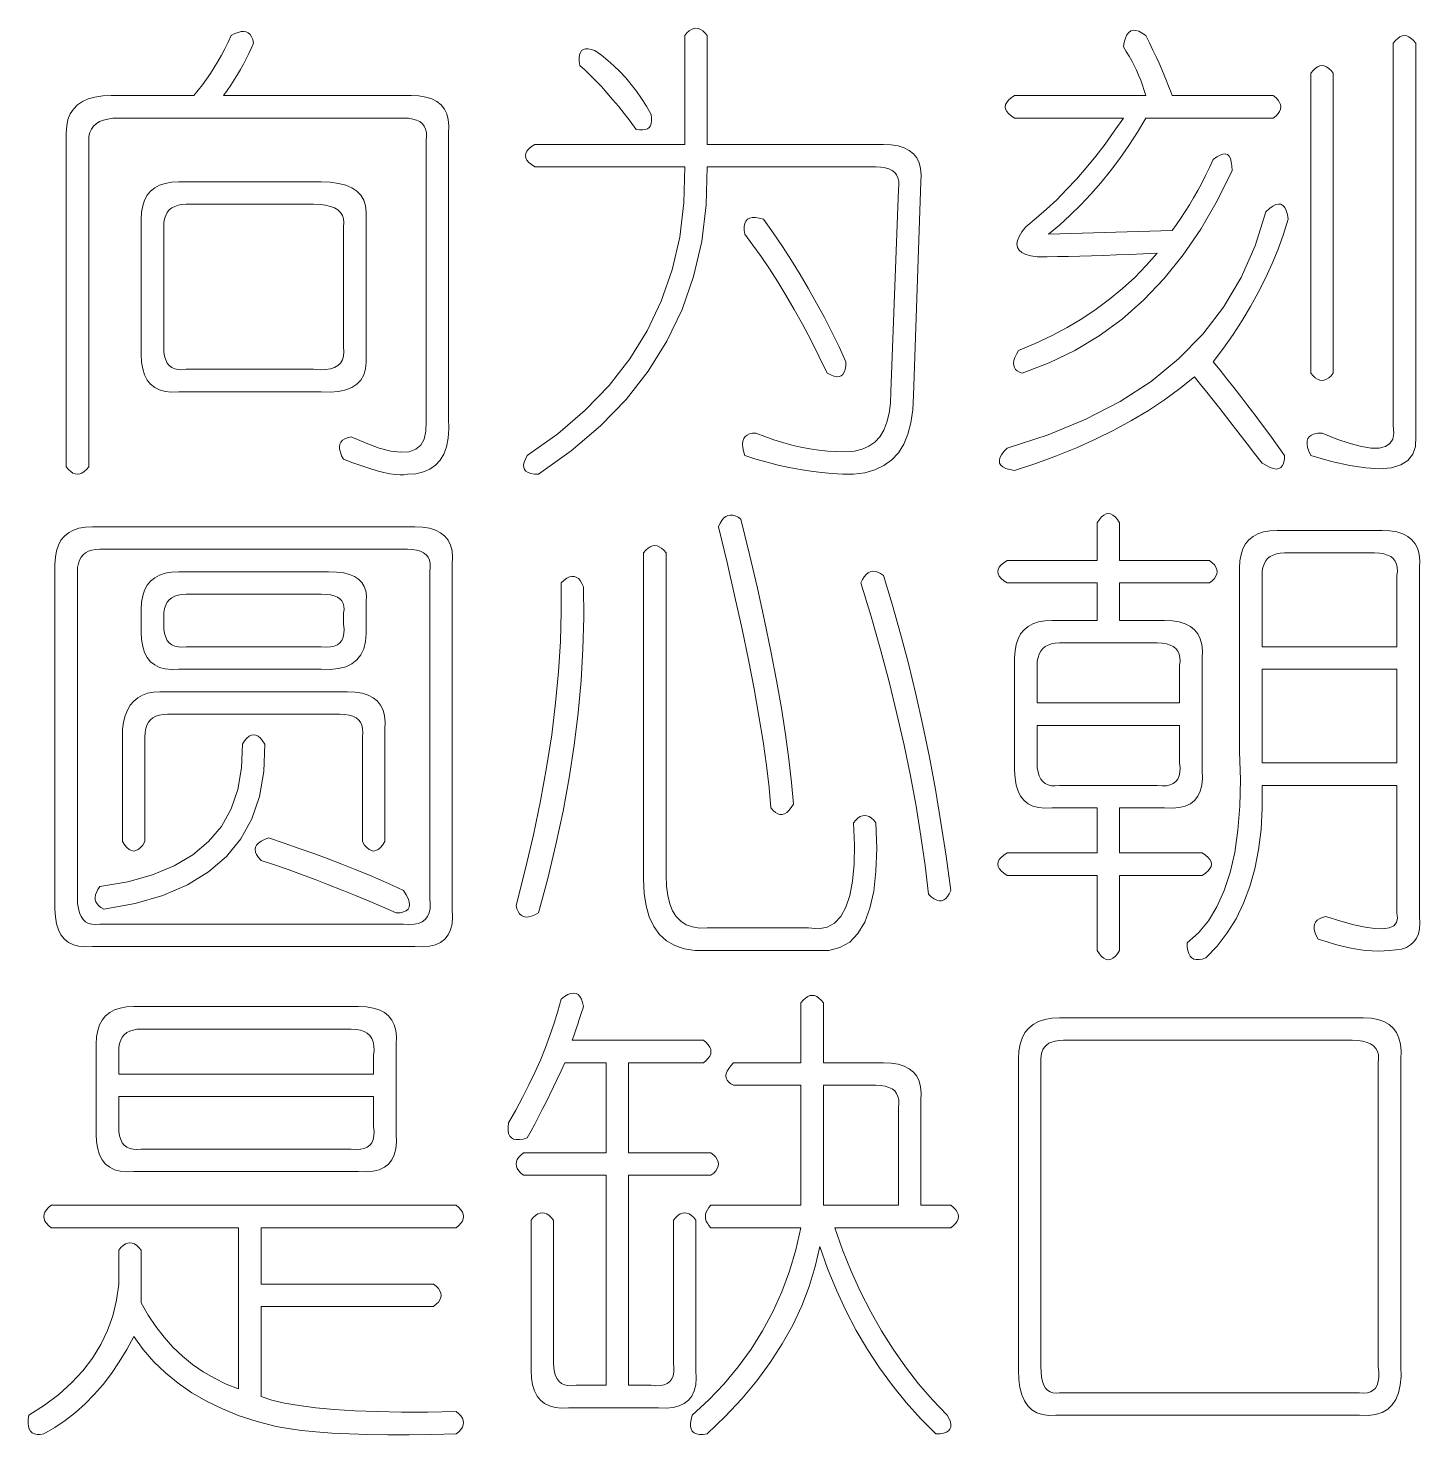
# Model space of a CAD drawing. Extents: x 0 to 297, y 0 to 210.
# Drawn here: x 83.69 to 98.55, y 35.39 to 50.4 of the extents above; entities that cross this region are included whole.
import ezdxf

# ---------------------------------------------------------------- set-up
doc = ezdxf.new("R2010")
doc.units = 0

msp = doc.modelspace()

# ---------------------------------------------------------------- linework, layer by layer
at = {"color": 255, "lineweight": 13}
for points in [[(85.861, 50.322), (85.899, 50.343), (85.935, 50.357), (85.967, 50.365), (85.995, 50.367), (86.021, 50.362), (86.043, 50.351), (86.063, 50.333), (86.079, 50.309), (86.091, 50.279), (86.101, 50.242), (86.076, 50.186), (86.05, 50.13), (86.022, 50.074), (85.992, 50.018), (85.961, 49.962), (85.928, 49.906), (85.894, 49.85), (85.858, 49.794), (85.82, 49.738), (85.781, 49.682), (87.781, 49.682), (87.864, 49.678), (87.938, 49.666), (88.002, 49.646), (88.056, 49.618), (88.101, 49.582), (88.136, 49.538), (88.162, 49.486), (88.178, 49.426), (88.184, 49.358), (88.181, 49.282), (88.181, 46.242), (88.184, 46.128), (88.176, 46.026), (88.158, 45.936), (88.13, 45.858), (88.091, 45.792), (88.042, 45.738), (87.982, 45.696), (87.912, 45.666), (87.832, 45.648), (87.741, 45.642), (87.705, 45.636), (87.663, 45.636), (87.613, 45.64), (87.555, 45.648), (87.491, 45.662), (87.419, 45.68), (87.341, 45.704), (87.255, 45.732), (87.161, 45.764), (87.061, 45.802), (87.04, 45.84), (87.026, 45.876), (87.018, 45.908), (87.016, 45.936), (87.021, 45.962), (87.032, 45.984), (87.05, 46.004), (87.074, 46.02), (87.104, 46.032), (87.141, 46.042), (87.3, 45.972), (87.442, 45.92), (87.566, 45.888), (87.672, 45.876), (87.761, 45.882), (87.832, 45.908), (87.886, 45.952), (87.922, 46.016), (87.94, 46.1), (87.941, 46.202), (87.941, 49.202), (87.946, 49.248), (87.944, 49.288), (87.936, 49.324), (87.922, 49.356), (87.901, 49.382), (87.874, 49.404), (87.84, 49.42), (87.8, 49.432), (87.754, 49.44), (87.701, 49.442), (84.661, 49.442), (84.6, 49.44), (84.546, 49.432), (84.498, 49.42), (84.456, 49.404), (84.421, 49.382), (84.392, 49.356), (84.37, 49.324), (84.354, 49.288), (84.344, 49.248), (84.341, 49.202), (84.341, 45.722), (84.317, 45.693), (84.293, 45.671), (84.269, 45.655), (84.245, 45.645), (84.221, 45.642), (84.197, 45.645), (84.173, 45.655), (84.149, 45.671), (84.125, 45.693), (84.101, 45.722), (84.101, 49.282), (84.106, 49.358), (84.12, 49.426), (84.144, 49.486), (84.178, 49.538), (84.221, 49.582), (84.274, 49.618), (84.336, 49.646), (84.408, 49.666), (84.49, 49.678), (84.581, 49.682), (85.461, 49.682), (85.508, 49.739), (85.554, 49.797), (85.598, 49.857), (85.64, 49.919), (85.681, 49.982), (85.72, 50.047), (85.758, 50.113), (85.794, 50.181), (85.828, 50.251)], [(90.701, 50.322), (90.725, 50.351), (90.749, 50.373), (90.773, 50.389), (90.797, 50.399), (90.821, 50.402), (90.845, 50.399), (90.869, 50.389), (90.893, 50.373), (90.917, 50.351), (90.941, 50.322), (90.941, 49.162), (92.821, 49.162), (92.904, 49.158), (92.978, 49.146), (93.042, 49.126), (93.096, 49.098), (93.141, 49.062), (93.176, 49.018), (93.202, 48.966), (93.218, 48.906), (93.224, 48.838), (93.221, 48.762), (93.141, 46.482), (93.135, 46.33), (93.115, 46.192), (93.083, 46.07), (93.039, 45.964), (92.981, 45.872), (92.911, 45.796), (92.827, 45.734), (92.731, 45.688), (92.623, 45.658), (92.501, 45.642), (92.389, 45.644), (92.275, 45.65), (92.161, 45.66), (92.047, 45.674), (91.931, 45.692), (91.815, 45.714), (91.697, 45.74), (91.579, 45.77), (91.461, 45.804), (91.341, 45.842), (91.328, 45.888), (91.32, 45.928), (91.318, 45.964), (91.322, 45.996), (91.331, 46.022), (91.346, 46.044), (91.366, 46.06), (91.392, 46.072), (91.424, 46.08), (91.461, 46.082), (91.557, 46.044), (91.653, 46.01), (91.749, 45.98), (91.845, 45.954), (91.941, 45.932), (92.037, 45.914), (92.133, 45.9), (92.229, 45.89), (92.325, 45.884), (92.421, 45.882), (92.512, 45.888), (92.594, 45.908), (92.666, 45.94), (92.728, 45.984), (92.781, 46.042), (92.824, 46.112), (92.858, 46.196), (92.882, 46.292), (92.896, 46.4), (92.901, 46.522), (92.981, 48.682), (92.986, 48.728), (92.984, 48.768), (92.976, 48.804), (92.962, 48.836), (92.941, 48.862), (92.914, 48.884), (92.88, 48.9), (92.84, 48.912), (92.794, 48.92), (92.741, 48.922), (90.941, 48.922), (90.93, 48.515), (90.882, 48.125), (90.796, 47.753), (90.672, 47.399), (90.511, 47.062), (90.312, 46.743), (90.076, 46.441), (89.802, 46.157), (89.49, 45.891), (89.141, 45.642), (89.097, 45.644), (89.059, 45.65), (89.029, 45.66), (89.007, 45.674), (88.991, 45.692), (88.983, 45.714), (88.981, 45.74), (88.987, 45.77), (89.001, 45.804), (89.021, 45.842), (89.347, 46.074), (89.639, 46.324), (89.895, 46.59), (90.115, 46.872), (90.301, 47.172), (90.451, 47.488), (90.567, 47.822), (90.647, 48.172), (90.691, 48.538), (90.701, 48.922), (89.101, 48.922), (89.065, 48.946), (89.037, 48.97), (89.017, 48.994), (89.005, 49.018), (89.001, 49.042), (89.005, 49.066), (89.017, 49.09), (89.037, 49.114), (89.065, 49.138), (89.101, 49.162), (90.701, 49.162)], [(95.381, 50.202), (95.391, 50.254), (95.403, 50.296), (95.419, 50.33), (95.439, 50.356), (95.461, 50.372), (95.487, 50.38), (95.515, 50.378), (95.547, 50.368), (95.583, 50.35), (95.621, 50.322), (95.66, 50.244), (95.696, 50.168), (95.73, 50.096), (95.762, 50.028), (95.791, 49.962), (95.818, 49.9), (95.842, 49.84), (95.864, 49.784), (95.884, 49.732), (95.901, 49.682), (96.981, 49.682), (97.01, 49.658), (97.032, 49.634), (97.048, 49.61), (97.058, 49.586), (97.061, 49.562), (97.058, 49.538), (97.048, 49.514), (97.032, 49.49), (97.01, 49.466), (96.981, 49.442), (95.621, 49.442), (95.531, 49.293), (95.439, 49.149), (95.343, 49.011), (95.243, 48.879), (95.141, 48.752), (95.035, 48.631), (94.927, 48.515), (94.815, 48.405), (94.699, 48.301), (94.581, 48.202), (95.901, 48.242), (95.949, 48.307), (95.995, 48.375), (96.041, 48.445), (96.087, 48.517), (96.131, 48.592), (96.175, 48.669), (96.217, 48.749), (96.259, 48.831), (96.301, 48.915), (96.341, 49.002), (96.379, 49.03), (96.413, 49.048), (96.443, 49.058), (96.469, 49.06), (96.491, 49.052), (96.509, 49.036), (96.523, 49.01), (96.533, 48.976), (96.539, 48.934), (96.541, 48.882), (96.382, 48.558), (96.208, 48.258), (96.02, 47.982), (95.818, 47.73), (95.601, 47.502), (95.37, 47.298), (95.124, 47.118), (94.864, 46.962), (94.59, 46.83), (94.301, 46.722), (94.272, 46.732), (94.248, 46.744), (94.23, 46.76), (94.218, 46.78), (94.211, 46.802), (94.21, 46.828), (94.214, 46.856), (94.224, 46.888), (94.24, 46.924), (94.261, 46.962), (94.441, 47.037), (94.615, 47.119), (94.781, 47.207), (94.939, 47.301), (95.091, 47.402), (95.235, 47.509), (95.373, 47.623), (95.503, 47.743), (95.625, 47.869), (95.741, 48.002), (95.591, 47.994), (95.447, 47.988), (95.307, 47.982), (95.171, 47.976), (95.041, 47.972), (94.915, 47.968), (94.795, 47.966), (94.679, 47.964), (94.567, 47.962), (94.461, 47.962), (94.395, 47.972), (94.341, 47.988), (94.299, 48.008), (94.269, 48.032), (94.251, 48.062), (94.245, 48.096), (94.251, 48.136), (94.269, 48.18), (94.299, 48.228), (94.341, 48.282), (94.452, 48.373), (94.562, 48.469), (94.67, 48.571), (94.776, 48.679), (94.881, 48.792), (94.984, 48.911), (95.086, 49.035), (95.186, 49.165), (95.284, 49.301), (95.381, 49.442), (94.221, 49.442), (94.185, 49.466), (94.157, 49.49), (94.137, 49.514), (94.125, 49.538), (94.121, 49.562), (94.125, 49.586), (94.137, 49.61), (94.157, 49.634), (94.185, 49.658), (94.221, 49.682), (95.621, 49.682), (95.604, 49.738), (95.586, 49.792), (95.566, 49.846), (95.544, 49.9), (95.521, 49.952), (95.496, 50.004), (95.47, 50.054), (95.442, 50.104), (95.412, 50.154)], [(98.501, 50.242), (98.501, 46.042), (98.497, 45.939), (98.469, 45.855), (98.417, 45.789), (98.341, 45.741), (98.241, 45.712), (98.117, 45.701), (97.969, 45.709), (97.797, 45.735), (97.601, 45.779), (97.381, 45.842), (97.361, 45.888), (97.347, 45.928), (97.341, 45.964), (97.343, 45.996), (97.351, 46.022), (97.367, 46.044), (97.389, 46.06), (97.419, 46.072), (97.457, 46.08), (97.501, 46.082), (97.66, 46.018), (97.8, 45.97), (97.922, 45.938), (98.026, 45.922), (98.111, 45.922), (98.178, 45.938), (98.226, 45.97), (98.256, 46.018), (98.268, 46.082), (98.261, 46.162), (98.261, 50.242), (98.285, 50.271), (98.309, 50.293), (98.333, 50.309), (98.357, 50.319), (98.381, 50.322), (98.405, 50.319), (98.429, 50.309), (98.453, 50.293), (98.477, 50.271)], [(89.741, 50.162), (89.812, 50.112), (89.88, 50.058), (89.946, 50), (90.01, 49.938), (90.071, 49.872), (90.13, 49.802), (90.186, 49.728), (90.24, 49.65), (90.292, 49.568), (90.341, 49.482), (90.347, 49.444), (90.347, 49.412), (90.343, 49.384), (90.335, 49.36), (90.321, 49.342), (90.303, 49.328), (90.279, 49.32), (90.251, 49.316), (90.219, 49.316), (90.181, 49.322), (90.117, 49.408), (90.055, 49.49), (89.993, 49.568), (89.931, 49.642), (89.871, 49.712), (89.811, 49.778), (89.753, 49.84), (89.695, 49.898), (89.637, 49.952), (89.581, 50.002), (89.575, 50.047), (89.575, 50.085), (89.579, 50.117), (89.587, 50.143), (89.601, 50.162), (89.619, 50.175), (89.643, 50.181), (89.671, 50.181), (89.703, 50.175)], [(97.381, 49.922), (97.405, 49.951), (97.429, 49.973), (97.453, 49.989), (97.477, 49.999), (97.501, 50.002), (97.525, 49.999), (97.549, 49.989), (97.573, 49.973), (97.597, 49.951), (97.621, 49.922), (97.621, 46.722), (97.597, 46.693), (97.573, 46.671), (97.549, 46.655), (97.525, 46.645), (97.501, 46.642), (97.477, 46.645), (97.453, 46.655), (97.429, 46.671), (97.405, 46.693), (97.381, 46.722)], [(85.301, 48.762), (86.821, 48.762), (86.919, 48.758), (87.007, 48.746), (87.083, 48.726), (87.147, 48.698), (87.201, 48.662), (87.243, 48.618), (87.275, 48.566), (87.295, 48.506), (87.303, 48.438), (87.301, 48.362), (87.301, 46.922), (87.303, 46.839), (87.295, 46.765), (87.275, 46.701), (87.243, 46.647), (87.201, 46.602), (87.147, 46.567), (87.083, 46.541), (87.007, 46.525), (86.919, 46.519), (86.821, 46.522), (85.301, 46.522), (85.225, 46.519), (85.157, 46.525), (85.097, 46.541), (85.045, 46.567), (85.001, 46.602), (84.965, 46.647), (84.937, 46.701), (84.917, 46.765), (84.905, 46.839), (84.901, 46.922), (84.901, 48.362), (84.905, 48.438), (84.917, 48.506), (84.937, 48.566), (84.965, 48.618), (85.001, 48.662), (85.045, 48.698), (85.097, 48.726), (85.157, 48.746), (85.225, 48.758)], [(86.741, 48.522), (85.381, 48.522), (85.335, 48.52), (85.295, 48.512), (85.259, 48.5), (85.227, 48.484), (85.201, 48.462), (85.179, 48.436), (85.163, 48.404), (85.151, 48.368), (85.143, 48.328), (85.141, 48.282), (85.141, 47.002), (85.143, 46.949), (85.151, 46.903), (85.163, 46.863), (85.179, 46.829), (85.201, 46.802), (85.227, 46.781), (85.259, 46.767), (85.295, 46.759), (85.335, 46.757), (85.381, 46.762), (86.741, 46.762), (86.809, 46.757), (86.869, 46.759), (86.921, 46.767), (86.965, 46.781), (87.001, 46.802), (87.029, 46.829), (87.049, 46.863), (87.061, 46.903), (87.065, 46.949), (87.061, 47.002), (87.061, 48.282), (87.065, 48.328), (87.061, 48.368), (87.049, 48.404), (87.029, 48.436), (87.001, 48.462), (86.965, 48.484), (86.921, 48.5), (86.869, 48.512), (86.809, 48.52)], [(96.901, 48.442), (96.939, 48.477), (96.975, 48.503), (97.007, 48.519), (97.035, 48.525), (97.061, 48.522), (97.083, 48.509), (97.103, 48.487), (97.119, 48.455), (97.131, 48.413), (97.141, 48.362), (97.09, 48.203), (97.032, 48.045), (96.968, 47.889), (96.898, 47.735), (96.821, 47.582), (96.738, 47.431), (96.648, 47.281), (96.552, 47.133), (96.45, 46.987), (96.341, 46.842), (96.413, 46.753), (96.487, 46.661), (96.561, 46.567), (96.635, 46.471), (96.711, 46.372), (96.787, 46.271), (96.865, 46.167), (96.943, 46.061), (97.021, 45.953), (97.101, 45.842), (97.099, 45.798), (97.091, 45.762), (97.079, 45.734), (97.063, 45.714), (97.041, 45.702), (97.015, 45.698), (96.983, 45.702), (96.947, 45.714), (96.907, 45.734), (96.861, 45.762), (96.782, 45.865), (96.704, 45.965), (96.628, 46.063), (96.554, 46.159), (96.481, 46.252), (96.41, 46.343), (96.34, 46.431), (96.272, 46.517), (96.206, 46.601), (96.141, 46.682), (95.985, 46.557), (95.821, 46.437), (95.649, 46.323), (95.469, 46.215), (95.281, 46.112), (95.085, 46.015), (94.881, 45.923), (94.669, 45.837), (94.449, 45.757), (94.221, 45.682), (94.17, 45.692), (94.128, 45.704), (94.096, 45.72), (94.074, 45.74), (94.061, 45.762), (94.058, 45.788), (94.064, 45.816), (94.08, 45.848), (94.106, 45.884), (94.141, 45.922), (94.579, 46.062), (94.981, 46.228), (95.347, 46.418), (95.677, 46.632), (95.971, 46.872), (96.229, 47.136), (96.451, 47.426), (96.637, 47.74), (96.787, 48.078)], [(91.541, 48.362), (91.643, 48.217), (91.743, 48.071), (91.839, 47.923), (91.931, 47.773), (92.021, 47.622), (92.107, 47.469), (92.191, 47.315), (92.271, 47.159), (92.347, 47.001), (92.421, 46.842), (92.419, 46.798), (92.413, 46.76), (92.403, 46.73), (92.389, 46.708), (92.371, 46.692), (92.349, 46.684), (92.323, 46.682), (92.293, 46.688), (92.259, 46.702), (92.221, 46.722), (92.133, 46.902), (92.045, 47.076), (91.957, 47.242), (91.869, 47.4), (91.781, 47.552), (91.693, 47.696), (91.605, 47.834), (91.517, 47.964), (91.429, 48.086), (91.341, 48.202), (91.336, 48.247), (91.336, 48.285), (91.342, 48.317), (91.354, 48.343), (91.371, 48.362), (91.394, 48.375), (91.422, 48.381), (91.456, 48.381), (91.496, 48.375)], [(91.301, 45.162), (91.393, 44.786), (91.477, 44.426), (91.553, 44.082), (91.621, 43.754), (91.681, 43.442), (91.733, 43.146), (91.777, 42.866), (91.813, 42.602), (91.841, 42.354), (91.861, 42.122), (91.837, 42.086), (91.813, 42.056), (91.789, 42.034), (91.765, 42.02), (91.741, 42.012), (91.717, 42.012), (91.693, 42.018), (91.669, 42.032), (91.645, 42.054), (91.621, 42.082), (91.601, 42.299), (91.573, 42.535), (91.537, 42.789), (91.493, 43.061), (91.441, 43.352), (91.381, 43.661), (91.313, 43.989), (91.237, 44.335), (91.153, 44.699), (91.061, 45.082), (91.078, 45.119), (91.096, 45.149), (91.116, 45.173), (91.138, 45.191), (91.161, 45.202), (91.186, 45.207), (91.212, 45.205), (91.24, 45.197), (91.27, 45.183)], [(94.221, 43.682), (94.225, 43.758), (94.237, 43.826), (94.257, 43.886), (94.285, 43.938), (94.321, 43.982), (94.365, 44.018), (94.417, 44.046), (94.477, 44.066), (94.545, 44.078), (94.621, 44.082), (95.101, 44.082), (95.101, 44.482), (94.141, 44.482), (94.105, 44.506), (94.077, 44.53), (94.057, 44.554), (94.045, 44.578), (94.041, 44.602), (94.045, 44.626), (94.057, 44.65), (94.077, 44.674), (94.105, 44.698), (94.141, 44.722), (95.101, 44.722), (95.101, 45.122), (95.125, 45.158), (95.149, 45.186), (95.173, 45.206), (95.197, 45.218), (95.221, 45.222), (95.245, 45.218), (95.269, 45.206), (95.293, 45.186), (95.317, 45.158), (95.341, 45.122), (95.341, 44.722), (96.301, 44.722), (96.33, 44.698), (96.352, 44.674), (96.368, 44.65), (96.378, 44.626), (96.381, 44.602), (96.378, 44.578), (96.368, 44.554), (96.352, 44.53), (96.33, 44.506), (96.301, 44.482), (95.341, 44.482), (95.341, 44.082), (95.821, 44.082), (95.904, 44.078), (95.978, 44.066), (96.042, 44.046), (96.096, 44.018), (96.141, 43.982), (96.176, 43.938), (96.202, 43.886), (96.218, 43.826), (96.224, 43.758), (96.221, 43.682), (96.221, 42.482), (96.224, 42.399), (96.218, 42.325), (96.202, 42.261), (96.176, 42.207), (96.141, 42.162), (96.096, 42.127), (96.042, 42.101), (95.978, 42.085), (95.904, 42.079), (95.821, 42.082), (95.341, 42.082), (95.341, 41.602), (96.221, 41.602), (96.257, 41.578), (96.285, 41.554), (96.305, 41.53), (96.317, 41.506), (96.321, 41.482), (96.317, 41.458), (96.305, 41.434), (96.285, 41.41), (96.257, 41.386), (96.221, 41.362), (95.341, 41.362), (95.341, 40.562), (95.317, 40.526), (95.293, 40.498), (95.269, 40.478), (95.245, 40.466), (95.221, 40.462), (95.197, 40.466), (95.173, 40.478), (95.149, 40.498), (95.125, 40.526), (95.101, 40.562), (95.101, 41.362), (94.141, 41.362), (94.105, 41.386), (94.077, 41.41), (94.057, 41.434), (94.045, 41.458), (94.041, 41.482), (94.045, 41.506), (94.057, 41.53), (94.077, 41.554), (94.105, 41.578), (94.141, 41.602), (95.101, 41.602), (95.101, 42.082), (94.621, 42.082), (94.545, 42.079), (94.477, 42.085), (94.417, 42.101), (94.365, 42.127), (94.321, 42.162), (94.285, 42.207), (94.257, 42.261), (94.237, 42.325), (94.225, 42.399), (94.221, 42.482)], [(84.381, 45.082), (87.821, 45.082), (87.904, 45.078), (87.978, 45.066), (88.042, 45.046), (88.096, 45.018), (88.141, 44.982), (88.176, 44.938), (88.202, 44.886), (88.218, 44.826), (88.224, 44.758), (88.221, 44.682), (88.221, 41.002), (88.224, 40.919), (88.218, 40.845), (88.202, 40.781), (88.176, 40.727), (88.141, 40.682), (88.096, 40.647), (88.042, 40.621), (87.978, 40.605), (87.904, 40.599), (87.821, 40.602), (84.381, 40.602), (84.305, 40.599), (84.237, 40.605), (84.177, 40.621), (84.125, 40.647), (84.081, 40.682), (84.045, 40.727), (84.017, 40.781), (83.997, 40.845), (83.985, 40.919), (83.981, 41.002), (83.981, 44.682), (83.985, 44.758), (83.997, 44.826), (84.017, 44.886), (84.045, 44.938), (84.081, 44.982), (84.125, 45.018), (84.177, 45.046), (84.237, 45.066), (84.305, 45.078)], [(97.021, 45.042), (98.141, 45.042), (98.224, 45.038), (98.298, 45.026), (98.362, 45.006), (98.416, 44.978), (98.461, 44.942), (98.496, 44.898), (98.522, 44.846), (98.538, 44.786), (98.544, 44.718), (98.541, 44.642), (98.541, 40.922), (98.545, 40.854), (98.541, 40.792), (98.529, 40.738), (98.509, 40.692), (98.481, 40.652), (98.445, 40.62), (98.401, 40.594), (98.349, 40.576), (98.289, 40.566), (98.221, 40.562), (98.163, 40.556), (98.101, 40.554), (98.035, 40.556), (97.965, 40.562), (97.891, 40.572), (97.813, 40.586), (97.731, 40.604), (97.645, 40.626), (97.555, 40.652), (97.461, 40.682), (97.44, 40.72), (97.426, 40.756), (97.418, 40.788), (97.416, 40.816), (97.421, 40.842), (97.432, 40.864), (97.45, 40.884), (97.474, 40.9), (97.504, 40.912), (97.541, 40.922), (97.7, 40.872), (97.84, 40.834), (97.962, 40.808), (98.066, 40.794), (98.151, 40.792), (98.218, 40.802), (98.266, 40.824), (98.296, 40.858), (98.308, 40.904), (98.301, 40.962), (98.301, 42.322), (96.861, 42.322), (96.862, 42.08), (96.85, 41.852), (96.824, 41.636), (96.784, 41.432), (96.731, 41.242), (96.664, 41.064), (96.584, 40.9), (96.49, 40.748), (96.382, 40.608), (96.261, 40.482), (96.223, 40.469), (96.189, 40.463), (96.159, 40.463), (96.133, 40.469), (96.111, 40.482), (96.093, 40.501), (96.079, 40.527), (96.069, 40.559), (96.063, 40.597), (96.061, 40.642), (96.182, 40.749), (96.288, 40.877), (96.38, 41.027), (96.458, 41.199), (96.521, 41.392), (96.57, 41.607), (96.604, 41.843), (96.624, 42.101), (96.63, 42.381), (96.621, 42.682), (96.621, 44.642), (96.625, 44.718), (96.637, 44.786), (96.657, 44.846), (96.685, 44.898), (96.721, 44.942), (96.765, 44.978), (96.817, 45.006), (96.877, 45.026), (96.945, 45.038)], [(90.501, 44.802), (90.501, 41.362), (90.505, 41.248), (90.519, 41.148), (90.541, 41.06), (90.571, 40.984), (90.611, 40.922), (90.659, 40.872), (90.717, 40.836), (90.783, 40.812), (90.857, 40.8), (90.941, 40.802), (92.021, 40.802), (92.127, 40.792), (92.219, 40.808), (92.299, 40.852), (92.367, 40.924), (92.421, 41.022), (92.463, 41.148), (92.491, 41.3), (92.507, 41.48), (92.511, 41.688), (92.501, 41.922), (92.525, 41.951), (92.549, 41.973), (92.573, 41.989), (92.597, 41.999), (92.621, 42.002), (92.645, 41.999), (92.669, 41.989), (92.693, 41.973), (92.717, 41.951), (92.741, 41.922), (92.749, 41.649), (92.741, 41.407), (92.717, 41.195), (92.677, 41.013), (92.621, 40.862), (92.549, 40.741), (92.461, 40.651), (92.357, 40.591), (92.237, 40.561), (92.101, 40.562), (90.941, 40.562), (90.812, 40.562), (90.696, 40.58), (90.594, 40.614), (90.506, 40.664), (90.431, 40.732), (90.37, 40.816), (90.322, 40.918), (90.288, 41.036), (90.268, 41.17), (90.261, 41.322), (90.261, 44.802), (90.285, 44.831), (90.309, 44.853), (90.333, 44.869), (90.357, 44.879), (90.381, 44.882), (90.405, 44.879), (90.429, 44.869), (90.453, 44.853), (90.477, 44.831)], [(87.741, 44.842), (84.461, 44.842), (84.415, 44.84), (84.375, 44.832), (84.339, 44.82), (84.307, 44.804), (84.281, 44.782), (84.259, 44.756), (84.243, 44.724), (84.231, 44.688), (84.223, 44.648), (84.221, 44.602), (84.221, 41.122), (84.223, 41.062), (84.231, 41.008), (84.243, 40.962), (84.259, 40.924), (84.281, 40.892), (84.307, 40.868), (84.339, 40.85), (84.375, 40.84), (84.415, 40.838), (84.461, 40.842), (87.701, 40.842), (87.761, 40.838), (87.815, 40.84), (87.861, 40.85), (87.899, 40.868), (87.931, 40.892), (87.955, 40.924), (87.973, 40.962), (87.983, 41.008), (87.985, 41.062), (87.981, 41.122), (87.981, 44.602), (87.986, 44.648), (87.984, 44.688), (87.976, 44.724), (87.962, 44.756), (87.941, 44.782), (87.914, 44.804), (87.88, 44.82), (87.84, 44.832), (87.794, 44.84)], [(98.061, 44.802), (97.101, 44.802), (97.055, 44.8), (97.015, 44.792), (96.979, 44.78), (96.947, 44.764), (96.921, 44.742), (96.899, 44.716), (96.883, 44.684), (96.871, 44.648), (96.863, 44.608), (96.861, 44.562), (96.861, 43.802), (98.301, 43.802), (98.301, 44.562), (98.306, 44.608), (98.304, 44.648), (98.296, 44.684), (98.282, 44.716), (98.261, 44.742), (98.234, 44.764), (98.2, 44.78), (98.16, 44.792), (98.114, 44.8)], [(85.301, 44.602), (86.901, 44.602), (86.984, 44.599), (87.058, 44.589), (87.122, 44.573), (87.176, 44.551), (87.221, 44.522), (87.256, 44.487), (87.282, 44.445), (87.298, 44.397), (87.304, 44.343), (87.301, 44.282), (87.301, 44.042), (87.303, 43.944), (87.295, 43.856), (87.275, 43.78), (87.243, 43.716), (87.201, 43.662), (87.147, 43.62), (87.083, 43.588), (87.007, 43.568), (86.919, 43.56), (86.821, 43.562), (85.301, 43.562), (85.225, 43.559), (85.157, 43.565), (85.097, 43.581), (85.045, 43.607), (85.001, 43.642), (84.965, 43.687), (84.937, 43.741), (84.917, 43.805), (84.905, 43.879), (84.901, 43.962), (84.901, 44.202), (84.905, 44.278), (84.917, 44.346), (84.937, 44.406), (84.965, 44.458), (85.001, 44.502), (85.045, 44.538), (85.097, 44.566), (85.157, 44.586), (85.225, 44.598)], [(92.821, 44.562), (92.915, 44.255), (93.003, 43.941), (93.087, 43.621), (93.167, 43.295), (93.241, 42.962), (93.311, 42.623), (93.375, 42.277), (93.435, 41.925), (93.491, 41.567), (93.541, 41.202), (93.524, 41.166), (93.506, 41.136), (93.486, 41.114), (93.464, 41.1), (93.441, 41.092), (93.416, 41.092), (93.39, 41.098), (93.362, 41.112), (93.332, 41.134), (93.301, 41.162), (93.265, 41.469), (93.221, 41.781), (93.169, 42.099), (93.109, 42.423), (93.041, 42.752), (92.965, 43.087), (92.881, 43.427), (92.789, 43.773), (92.689, 44.125), (92.581, 44.482), (92.598, 44.519), (92.616, 44.549), (92.636, 44.573), (92.658, 44.591), (92.681, 44.602), (92.706, 44.607), (92.732, 44.605), (92.76, 44.597), (92.79, 44.583)], [(89.621, 44.442), (89.623, 44.112), (89.615, 43.778), (89.595, 43.44), (89.563, 43.098), (89.521, 42.752), (89.467, 42.402), (89.403, 42.048), (89.327, 41.69), (89.239, 41.328), (89.141, 40.962), (89.103, 40.941), (89.067, 40.927), (89.035, 40.919), (89.007, 40.917), (88.981, 40.922), (88.959, 40.933), (88.939, 40.951), (88.923, 40.975), (88.911, 41.005), (88.901, 41.042), (88.999, 41.422), (89.087, 41.794), (89.163, 42.158), (89.227, 42.514), (89.281, 42.862), (89.323, 43.202), (89.355, 43.534), (89.375, 43.858), (89.383, 44.174), (89.381, 44.482), (89.412, 44.51), (89.442, 44.532), (89.47, 44.546), (89.496, 44.552), (89.521, 44.552), (89.544, 44.544), (89.566, 44.53), (89.586, 44.508), (89.604, 44.478)], [(86.821, 44.362), (85.381, 44.362), (85.335, 44.36), (85.295, 44.352), (85.259, 44.34), (85.227, 44.324), (85.201, 44.302), (85.179, 44.276), (85.163, 44.244), (85.151, 44.208), (85.143, 44.168), (85.141, 44.122), (85.141, 44.042), (85.143, 43.989), (85.151, 43.943), (85.163, 43.903), (85.179, 43.869), (85.201, 43.842), (85.227, 43.821), (85.259, 43.807), (85.295, 43.799), (85.335, 43.797), (85.381, 43.802), (86.821, 43.802), (86.874, 43.797), (86.92, 43.799), (86.96, 43.807), (86.994, 43.821), (87.021, 43.842), (87.042, 43.869), (87.056, 43.903), (87.064, 43.943), (87.066, 43.989), (87.061, 44.042), (87.061, 44.162), (87.066, 44.2), (87.064, 44.234), (87.056, 44.264), (87.042, 44.29), (87.021, 44.312), (86.994, 44.33), (86.96, 44.344), (86.92, 44.354), (86.874, 44.36)], [(95.741, 43.842), (94.701, 43.842), (94.655, 43.84), (94.615, 43.832), (94.579, 43.82), (94.547, 43.804), (94.521, 43.782), (94.499, 43.756), (94.483, 43.724), (94.471, 43.688), (94.463, 43.648), (94.461, 43.602), (94.461, 43.202), (95.981, 43.202), (95.981, 43.602), (95.986, 43.648), (95.984, 43.688), (95.976, 43.724), (95.962, 43.756), (95.941, 43.782), (95.914, 43.804), (95.88, 43.82), (95.84, 43.832), (95.794, 43.84)], [(98.301, 43.562), (96.861, 43.562), (96.861, 42.562), (98.301, 42.562)], [(85.101, 43.322), (87.101, 43.322), (87.184, 43.318), (87.258, 43.306), (87.322, 43.286), (87.376, 43.258), (87.421, 43.222), (87.456, 43.178), (87.482, 43.126), (87.498, 43.066), (87.504, 42.998), (87.501, 42.922), (87.501, 41.722), (87.477, 41.686), (87.453, 41.658), (87.429, 41.638), (87.405, 41.626), (87.381, 41.622), (87.357, 41.626), (87.333, 41.638), (87.309, 41.658), (87.285, 41.686), (87.261, 41.722), (87.261, 42.842), (87.266, 42.888), (87.264, 42.928), (87.256, 42.964), (87.242, 42.996), (87.221, 43.022), (87.194, 43.044), (87.16, 43.06), (87.12, 43.072), (87.074, 43.08), (87.021, 43.082), (85.181, 43.082), (85.135, 43.08), (85.095, 43.072), (85.059, 43.06), (85.027, 43.044), (85.001, 43.022), (84.979, 42.996), (84.963, 42.964), (84.951, 42.928), (84.943, 42.888), (84.941, 42.842), (84.941, 41.722), (84.917, 41.686), (84.893, 41.658), (84.869, 41.638), (84.845, 41.626), (84.821, 41.622), (84.797, 41.626), (84.773, 41.638), (84.749, 41.658), (84.725, 41.686), (84.701, 41.722), (84.701, 42.922), (84.712, 42.998), (84.73, 43.066), (84.754, 43.126), (84.784, 43.178), (84.821, 43.222), (84.864, 43.258), (84.914, 43.286), (84.97, 43.306), (85.032, 43.318)], [(95.981, 42.962), (94.461, 42.962), (94.461, 42.562), (94.463, 42.509), (94.471, 42.463), (94.483, 42.423), (94.499, 42.389), (94.521, 42.362), (94.547, 42.341), (94.579, 42.327), (94.615, 42.319), (94.655, 42.317), (94.701, 42.322), (95.741, 42.322), (95.794, 42.317), (95.84, 42.319), (95.88, 42.327), (95.914, 42.341), (95.941, 42.362), (95.962, 42.389), (95.976, 42.423), (95.984, 42.463), (95.986, 42.509), (95.981, 42.562)], [(85.981, 42.762), (86.005, 42.798), (86.029, 42.826), (86.053, 42.846), (86.077, 42.858), (86.101, 42.862), (86.125, 42.858), (86.149, 42.846), (86.173, 42.826), (86.197, 42.798), (86.221, 42.762), (86.211, 42.471), (86.165, 42.205), (86.083, 41.965), (85.965, 41.751), (85.811, 41.562), (85.621, 41.399), (85.395, 41.261), (85.133, 41.149), (84.835, 41.063), (84.501, 41.002), (84.472, 41.019), (84.448, 41.037), (84.43, 41.057), (84.418, 41.079), (84.411, 41.102), (84.41, 41.127), (84.414, 41.153), (84.424, 41.181), (84.44, 41.211), (84.461, 41.242), (84.757, 41.293), (85.021, 41.367), (85.253, 41.463), (85.453, 41.581), (85.621, 41.722), (85.757, 41.885), (85.861, 42.071), (85.933, 42.279), (85.973, 42.509)], [(86.261, 41.762), (86.427, 41.706), (86.587, 41.65), (86.743, 41.594), (86.895, 41.538), (87.041, 41.482), (87.183, 41.426), (87.319, 41.37), (87.451, 41.314), (87.579, 41.258), (87.701, 41.202), (87.729, 41.156), (87.749, 41.116), (87.761, 41.08), (87.765, 41.048), (87.761, 41.022), (87.749, 41), (87.729, 40.984), (87.701, 40.972), (87.665, 40.964), (87.621, 40.962), (87.477, 41.025), (87.333, 41.087), (87.189, 41.147), (87.045, 41.205), (86.901, 41.262), (86.757, 41.317), (86.613, 41.371), (86.469, 41.423), (86.325, 41.473), (86.181, 41.522), (86.153, 41.553), (86.133, 41.583), (86.121, 41.611), (86.117, 41.637), (86.121, 41.662), (86.133, 41.685), (86.153, 41.707), (86.181, 41.727), (86.217, 41.745)], [(89.021, 38.562), (88.976, 38.549), (88.936, 38.543), (88.902, 38.543), (88.874, 38.549), (88.851, 38.562), (88.834, 38.581), (88.822, 38.607), (88.816, 38.639), (88.816, 38.677), (88.821, 38.722), (88.899, 38.858), (88.971, 38.992), (89.039, 39.126), (89.103, 39.26), (89.161, 39.392), (89.215, 39.524), (89.263, 39.654), (89.307, 39.784), (89.347, 39.914), (89.381, 40.042), (89.419, 40.07), (89.455, 40.09), (89.487, 40.102), (89.515, 40.106), (89.541, 40.102), (89.563, 40.09), (89.583, 40.07), (89.599, 40.042), (89.611, 40.006), (89.621, 39.962), (89.613, 39.937), (89.603, 39.909), (89.593, 39.879), (89.583, 39.847), (89.571, 39.812), (89.559, 39.775), (89.545, 39.735), (89.531, 39.693), (89.517, 39.649), (89.501, 39.602), (90.901, 39.602), (90.93, 39.578), (90.952, 39.554), (90.968, 39.53), (90.978, 39.506), (90.981, 39.482), (90.978, 39.458), (90.968, 39.434), (90.952, 39.41), (90.93, 39.386), (90.901, 39.362), (90.101, 39.362), (90.101, 38.402), (90.981, 38.402), (91.01, 38.378), (91.032, 38.354), (91.048, 38.33), (91.058, 38.306), (91.061, 38.282), (91.058, 38.258), (91.048, 38.234), (91.032, 38.21), (91.01, 38.186), (90.981, 38.162), (90.101, 38.162), (90.101, 35.922), (90.341, 35.922), (90.394, 35.917), (90.44, 35.919), (90.48, 35.927), (90.514, 35.941), (90.541, 35.962), (90.562, 35.989), (90.576, 36.023), (90.584, 36.063), (90.586, 36.109), (90.581, 36.162), (90.581, 37.682), (90.605, 37.711), (90.629, 37.733), (90.653, 37.749), (90.677, 37.759), (90.701, 37.762), (90.725, 37.759), (90.749, 37.749), (90.773, 37.733), (90.797, 37.711), (90.821, 37.682), (90.821, 36.082), (90.824, 35.999), (90.818, 35.925), (90.802, 35.861), (90.776, 35.807), (90.741, 35.762), (90.696, 35.727), (90.642, 35.701), (90.578, 35.685), (90.504, 35.679), (90.421, 35.682), (89.461, 35.682), (89.385, 35.679), (89.317, 35.685), (89.257, 35.701), (89.205, 35.727), (89.161, 35.762), (89.125, 35.807), (89.097, 35.861), (89.077, 35.925), (89.065, 35.999), (89.061, 36.082), (89.061, 37.682), (89.085, 37.711), (89.109, 37.733), (89.133, 37.749), (89.157, 37.759), (89.181, 37.762), (89.205, 37.759), (89.229, 37.749), (89.253, 37.733), (89.277, 37.711), (89.301, 37.682), (89.301, 36.162), (89.303, 36.109), (89.311, 36.063), (89.323, 36.023), (89.339, 35.989), (89.361, 35.962), (89.387, 35.941), (89.419, 35.927), (89.455, 35.919), (89.495, 35.917), (89.541, 35.922), (89.861, 35.922), (89.861, 38.162), (88.981, 38.162), (88.952, 38.186), (88.93, 38.21), (88.914, 38.234), (88.904, 38.258), (88.901, 38.282), (88.904, 38.306), (88.914, 38.33), (88.93, 38.354), (88.952, 38.378), (88.981, 38.402), (89.861, 38.402), (89.861, 39.362), (89.421, 39.362), (89.381, 39.275), (89.341, 39.189), (89.301, 39.105), (89.261, 39.023), (89.221, 38.942), (89.181, 38.863), (89.141, 38.785), (89.101, 38.709), (89.061, 38.635)], [(92.181, 40.002), (92.181, 39.362), (92.821, 39.362), (92.904, 39.358), (92.978, 39.346), (93.042, 39.326), (93.096, 39.298), (93.141, 39.262), (93.176, 39.218), (93.202, 39.166), (93.218, 39.106), (93.224, 39.038), (93.221, 38.962), (93.221, 37.842), (93.541, 37.842), (93.57, 37.818), (93.592, 37.794), (93.608, 37.77), (93.618, 37.746), (93.621, 37.722), (93.618, 37.698), (93.608, 37.674), (93.592, 37.65), (93.57, 37.626), (93.541, 37.602), (92.301, 37.602), (92.385, 37.366), (92.477, 37.138), (92.577, 36.918), (92.685, 36.706), (92.801, 36.502), (92.925, 36.306), (93.057, 36.118), (93.197, 35.938), (93.345, 35.766), (93.501, 35.602), (93.521, 35.564), (93.535, 35.53), (93.541, 35.5), (93.539, 35.474), (93.531, 35.452), (93.515, 35.434), (93.493, 35.42), (93.463, 35.41), (93.425, 35.404), (93.381, 35.402), (93.217, 35.566), (93.063, 35.738), (92.917, 35.918), (92.779, 36.106), (92.651, 36.302), (92.531, 36.506), (92.421, 36.718), (92.319, 36.938), (92.225, 37.166), (92.141, 37.402), (92.093, 37.188), (92.029, 36.976), (91.949, 36.768), (91.853, 36.564), (91.741, 36.362), (91.613, 36.164), (91.469, 35.968), (91.309, 35.776), (91.133, 35.588), (90.941, 35.402), (90.896, 35.397), (90.858, 35.397), (90.826, 35.403), (90.8, 35.415), (90.781, 35.432), (90.768, 35.455), (90.762, 35.483), (90.762, 35.517), (90.768, 35.557), (90.781, 35.602), (90.958, 35.766), (91.122, 35.938), (91.272, 36.118), (91.408, 36.306), (91.531, 36.502), (91.64, 36.706), (91.736, 36.918), (91.818, 37.138), (91.886, 37.366), (91.941, 37.602), (90.981, 37.602), (90.959, 37.626), (90.943, 37.65), (90.931, 37.674), (90.923, 37.698), (90.921, 37.722), (90.923, 37.746), (90.931, 37.77), (90.943, 37.794), (90.959, 37.818), (90.981, 37.842), (91.941, 37.842), (91.941, 39.122), (91.221, 39.122), (91.192, 39.139), (91.17, 39.157), (91.154, 39.177), (91.144, 39.199), (91.141, 39.222), (91.144, 39.247), (91.154, 39.273), (91.17, 39.301), (91.192, 39.331), (91.221, 39.362), (91.941, 39.362), (91.941, 40.002), (91.965, 40.031), (91.989, 40.053), (92.013, 40.069), (92.037, 40.079), (92.061, 40.082), (92.085, 40.079), (92.109, 40.069), (92.133, 40.053), (92.157, 40.031)], [(84.821, 39.962), (87.221, 39.962), (87.304, 39.958), (87.378, 39.946), (87.442, 39.926), (87.496, 39.898), (87.541, 39.862), (87.576, 39.818), (87.602, 39.766), (87.618, 39.706), (87.624, 39.638), (87.621, 39.562), (87.621, 38.602), (87.624, 38.519), (87.618, 38.445), (87.602, 38.381), (87.576, 38.327), (87.541, 38.282), (87.496, 38.247), (87.442, 38.221), (87.378, 38.205), (87.304, 38.199), (87.221, 38.202), (84.821, 38.202), (84.745, 38.199), (84.677, 38.205), (84.617, 38.221), (84.565, 38.247), (84.521, 38.282), (84.485, 38.327), (84.457, 38.381), (84.437, 38.445), (84.425, 38.519), (84.421, 38.602), (84.421, 39.562), (84.425, 39.638), (84.437, 39.706), (84.457, 39.766), (84.485, 39.818), (84.521, 39.862), (84.565, 39.898), (84.617, 39.926), (84.677, 39.946), (84.745, 39.958)], [(94.701, 39.842), (97.941, 39.842), (98.024, 39.838), (98.098, 39.824), (98.162, 39.802), (98.216, 39.772), (98.261, 39.732), (98.296, 39.684), (98.322, 39.626), (98.338, 39.56), (98.344, 39.486), (98.341, 39.402), (98.341, 36.122), (98.344, 36.016), (98.336, 35.922), (98.318, 35.84), (98.29, 35.77), (98.251, 35.712), (98.202, 35.666), (98.142, 35.632), (98.072, 35.61), (97.992, 35.6), (97.901, 35.602), (94.661, 35.602), (94.585, 35.6), (94.517, 35.608), (94.457, 35.628), (94.405, 35.66), (94.361, 35.702), (94.325, 35.756), (94.297, 35.82), (94.277, 35.896), (94.265, 35.984), (94.261, 36.082), (94.261, 39.402), (94.265, 39.486), (94.279, 39.56), (94.301, 39.626), (94.331, 39.684), (94.371, 39.732), (94.419, 39.772), (94.477, 39.802), (94.543, 39.824), (94.617, 39.838)], [(87.141, 39.722), (84.901, 39.722), (84.855, 39.72), (84.815, 39.712), (84.779, 39.7), (84.747, 39.684), (84.721, 39.662), (84.699, 39.636), (84.683, 39.604), (84.671, 39.568), (84.663, 39.528), (84.661, 39.482), (84.661, 39.242), (87.381, 39.242), (87.381, 39.442), (87.386, 39.495), (87.384, 39.543), (87.376, 39.585), (87.362, 39.621), (87.341, 39.652), (87.314, 39.677), (87.28, 39.697), (87.24, 39.711), (87.194, 39.719)], [(97.821, 39.602), (94.741, 39.602), (94.695, 39.6), (94.655, 39.594), (94.619, 39.584), (94.587, 39.57), (94.561, 39.552), (94.539, 39.53), (94.523, 39.504), (94.511, 39.474), (94.503, 39.44), (94.501, 39.402), (94.501, 36.122), (94.503, 36.062), (94.509, 36.008), (94.519, 35.962), (94.533, 35.924), (94.551, 35.892), (94.573, 35.868), (94.599, 35.85), (94.629, 35.84), (94.663, 35.838), (94.701, 35.842), (97.901, 35.842), (97.946, 35.838), (97.986, 35.84), (98.02, 35.85), (98.048, 35.868), (98.071, 35.892), (98.088, 35.924), (98.1, 35.962), (98.106, 36.008), (98.106, 36.062), (98.101, 36.122), (98.101, 39.362), (98.105, 39.408), (98.103, 39.448), (98.093, 39.484), (98.075, 39.516), (98.051, 39.542), (98.019, 39.564), (97.981, 39.58), (97.935, 39.592), (97.881, 39.6)], [(92.981, 38.882), (92.986, 38.928), (92.984, 38.968), (92.976, 39.004), (92.962, 39.036), (92.941, 39.062), (92.914, 39.084), (92.88, 39.1), (92.84, 39.112), (92.794, 39.12), (92.741, 39.122), (92.181, 39.122), (92.181, 37.842), (92.981, 37.842)], [(87.381, 39.002), (84.661, 39.002), (84.661, 38.682), (84.663, 38.629), (84.671, 38.583), (84.683, 38.543), (84.699, 38.509), (84.721, 38.482), (84.747, 38.461), (84.779, 38.447), (84.815, 38.439), (84.855, 38.437), (84.901, 38.442), (87.141, 38.442), (87.194, 38.437), (87.24, 38.439), (87.28, 38.447), (87.314, 38.461), (87.341, 38.482), (87.362, 38.509), (87.376, 38.543), (87.384, 38.583), (87.386, 38.629), (87.381, 38.682)], [(83.941, 37.842), (88.261, 37.842), (88.29, 37.818), (88.312, 37.794), (88.328, 37.77), (88.338, 37.746), (88.341, 37.722), (88.338, 37.698), (88.328, 37.674), (88.312, 37.65), (88.29, 37.626), (88.261, 37.602), (86.181, 37.602), (86.181, 37.002), (88.021, 37.002), (88.05, 36.978), (88.072, 36.954), (88.088, 36.93), (88.098, 36.906), (88.101, 36.882), (88.098, 36.858), (88.088, 36.834), (88.072, 36.81), (88.05, 36.786), (88.021, 36.762), (86.181, 36.762), (86.181, 35.802), (86.295, 35.764), (86.431, 35.732), (86.587, 35.704), (86.763, 35.68), (86.961, 35.662), (87.179, 35.648), (87.419, 35.64), (87.679, 35.636), (87.959, 35.636), (88.261, 35.642), (88.29, 35.618), (88.312, 35.594), (88.328, 35.57), (88.338, 35.546), (88.341, 35.522), (88.338, 35.498), (88.328, 35.474), (88.312, 35.45), (88.29, 35.426), (88.261, 35.402), (88.004, 35.396), (87.762, 35.392), (87.534, 35.392), (87.32, 35.396), (87.121, 35.402), (86.936, 35.412), (86.766, 35.424), (86.61, 35.44), (86.468, 35.46), (86.341, 35.482), (86.139, 35.535), (85.947, 35.597), (85.767, 35.669), (85.599, 35.751), (85.441, 35.842), (85.295, 35.943), (85.159, 36.053), (85.035, 36.173), (84.923, 36.303), (84.821, 36.442), (84.747, 36.302), (84.667, 36.17), (84.583, 36.046), (84.495, 35.93), (84.401, 35.822), (84.303, 35.722), (84.199, 35.63), (84.091, 35.546), (83.979, 35.47), (83.861, 35.402), (83.823, 35.397), (83.791, 35.397), (83.763, 35.403), (83.739, 35.415), (83.721, 35.432), (83.707, 35.455), (83.699, 35.483), (83.695, 35.517), (83.695, 35.557), (83.701, 35.602), (83.869, 35.71), (84.021, 35.824), (84.157, 35.946), (84.277, 36.076), (84.381, 36.212), (84.469, 36.356), (84.541, 36.506), (84.597, 36.664), (84.637, 36.83), (84.661, 37.002), (84.661, 37.362), (84.685, 37.391), (84.709, 37.413), (84.733, 37.429), (84.757, 37.439), (84.781, 37.442), (84.805, 37.439), (84.829, 37.429), (84.853, 37.413), (84.877, 37.391), (84.901, 37.362), (84.901, 36.802), (84.976, 36.67), (85.058, 36.548), (85.146, 36.434), (85.24, 36.328), (85.341, 36.232), (85.448, 36.144), (85.562, 36.066), (85.682, 35.996), (85.808, 35.934), (85.941, 35.882), (85.941, 37.602), (83.941, 37.602), (83.912, 37.626), (83.89, 37.65), (83.874, 37.674), (83.864, 37.698), (83.861, 37.722), (83.864, 37.746), (83.874, 37.77), (83.89, 37.794), (83.912, 37.818)]]:
    msp.add_lwpolyline(points, close=True, dxfattribs=at)

doc.saveas('drawing.dxf')
